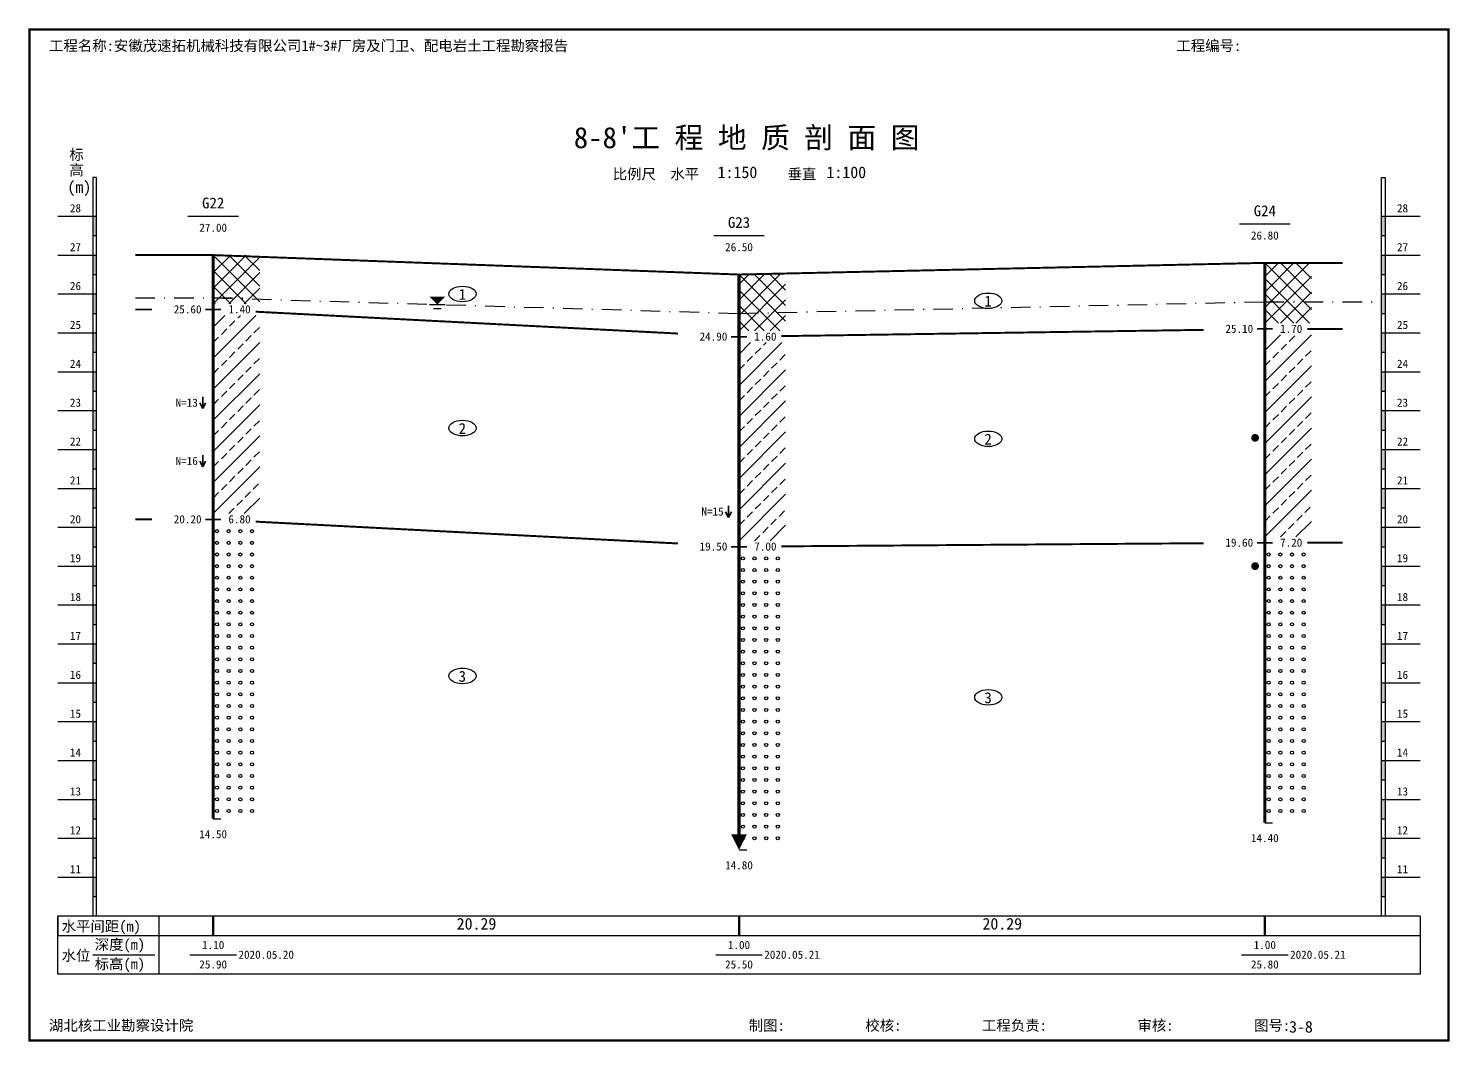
# Model space of a CAD drawing. Extents: x 2025205 to 2402328, y -557483 to 329036.
# Drawn here: x 2359083 to 2362739, y 274556 to 277162 of the extents above; entities that cross this region are included whole.
import ezdxf
from ezdxf.enums import TextEntityAlignment as Align

# ---------------------------------------------------------------- set-up
doc = ezdxf.new("R2010")
doc.units = 0
doc.header["$LTSCALE"] = 1500
doc.header["$MEASUREMENT"] = 0
for name, color, linetype in [('1', 7, 'Continuous'), ('10', 7, 'Continuous'), ('3', 4, 'Continuous')]:
    doc.layers.add(name, color=color, linetype=linetype)
doc.layers.add('2', color=7, linetype='Continuous', lineweight=35, true_color=0x555555)
doc.styles.add('黑体', font='simhei.ttf', dxfattribs={"width": 0.6})

msp = doc.modelspace()

# ---------------------------------------------------------------- linework, layer by layer
for p, q in [((2359558.4, 276494.1), (2359643.4, 276579.1)), ((2359558.4, 276534.1), (2359603.4, 276579.1)), ((2359558.4, 276574.1), (2359563.4, 276579.1)), ((2359558.4, 276579.1), (2359678.4, 276459.1)), ((2359598.4, 276579.1), (2359678.4, 276499.1)), ((2359638.4, 276579.1), (2359678.4, 276539.1)), ((2359558.4, 276454.1), (2359678.4, 276574.1)), ((2362263.8, 276444.1), (2362378.8, 276559.1)), ((2362263.8, 276484.1), (2362338.8, 276559.1)), ((2362263.8, 276524.1), (2362298.8, 276559.1)), ((2362263.8, 276559.1), (2362383.8, 276439.1)), ((2362303.8, 276559.1), (2362383.8, 276479.1)), ((2362343.8, 276559.1), (2362383.8, 276519.1)), ((2359558.4, 276539.1), (2359643.4, 276454.1)), ((2359598.4, 276454.1), (2359678.4, 276534.1)), ((2360911.1, 276424.1), (2361016.1, 276529.1)), ((2360911.1, 276464.1), (2360976.1, 276529.1)), ((2360911.1, 276504.1), (2360936.1, 276529.1)), ((2360911.1, 276529.1), (2361031.1, 276409.1)), ((2360911.1, 276384.1), (2361031.1, 276504.1)), ((2360951.1, 276529.1), (2361031.1, 276449.1)), ((2360991.1, 276529.1), (2361031.1, 276489.1)), ((2362263.8, 276404.1), (2362383.8, 276524.1)), ((2362263.8, 276519.1), (2362378.8, 276404.1)), ((2359558.4, 276499.1), (2359603.4, 276454.1)), ((2359638.4, 276454.1), (2359678.4, 276494.1)), ((2360911.1, 276489.1), (2361016.1, 276384.1)), ((2362263.8, 276479.1), (2362338.8, 276404.1)), ((2362303.8, 276404.1), (2362383.8, 276484.1)), ((2359558.4, 276459.1), (2359563.4, 276454.1)), ((2360911.1, 276449.1), (2360976.1, 276384.1)), ((2360951.1, 276384.1), (2361031.1, 276464.1)), ((2362263.8, 276439.1), (2362298.8, 276404.1)), ((2362343.8, 276404.1), (2362383.8, 276444.1)), ((2359558.4, 276314.1), (2359668.4, 276424.1)), ((2359558.4, 276394.1), (2359588.4, 276424.1)), ((2359600.4, 276396.1), (2359614.4, 276410.1)), ((2359621.4, 276417.1), (2359628.4, 276424.1)), ((2360911.1, 276409.1), (2360936.1, 276384.1)), ((2360991.1, 276384.1), (2361031.1, 276424.1)), ((2359558.4, 276354.1), (2359572.4, 276368.1)), ((2359579.4, 276375.1), (2359593.4, 276389.1)), ((2359642.4, 276358.1), (2359656.4, 276372.1)), ((2359663.4, 276379.1), (2359677.4, 276393.1)), ((2362263.8, 276254.1), (2362383.8, 276374.1)), ((2362263.8, 276334.1), (2362303.8, 276374.1)), ((2362326.8, 276357.1), (2362340.8, 276371.1)), ((2359558.4, 276234.1), (2359678.4, 276354.1)), ((2359600.4, 276316.1), (2359614.4, 276330.1)), ((2359621.4, 276337.1), (2359635.4, 276351.1)), ((2360911.1, 276244.1), (2361021.1, 276354.1)), ((2360911.1, 276324.1), (2360941.1, 276354.1)), ((2360953.1, 276326.1), (2360967.1, 276340.1)), ((2360974.1, 276347.1), (2360981.1, 276354.1)), ((2361016.1, 276309.1), (2361030.1, 276323.1)), ((2362284.8, 276315.1), (2362298.8, 276329.1)), ((2362305.8, 276336.1), (2362319.8, 276350.1)), ((2362368.8, 276319.1), (2362382.8, 276333.1)), ((2359558.4, 276274.1), (2359572.4, 276288.1)), ((2359579.4, 276295.1), (2359593.4, 276309.1)), ((2359642.4, 276278.1), (2359656.4, 276292.1)), ((2359663.4, 276299.1), (2359677.4, 276313.1)), ((2360911.1, 276284.1), (2360925.1, 276298.1)), ((2360911.1, 276164.1), (2361031.1, 276284.1)), ((2360932.1, 276305.1), (2360946.1, 276319.1)), ((2360995.1, 276288.1), (2361009.1, 276302.1)), ((2362263.8, 276294.1), (2362277.8, 276308.1)), ((2362263.8, 276174.1), (2362383.8, 276294.1)), ((2362326.8, 276277.1), (2362340.8, 276291.1)), ((2362347.8, 276298.1), (2362361.8, 276312.1)), ((2359558.4, 276154.1), (2359678.4, 276274.1)), ((2359600.4, 276236.1), (2359614.4, 276250.1)), ((2359621.4, 276257.1), (2359635.4, 276271.1)), ((2360953.1, 276246.1), (2360967.1, 276260.1)), ((2360974.1, 276267.1), (2360988.1, 276281.1)), ((2362284.8, 276235.1), (2362298.8, 276249.1)), ((2362305.8, 276256.1), (2362319.8, 276270.1)), ((2362368.8, 276239.1), (2362382.8, 276253.1)), ((2359579.4, 276215.1), (2359593.4, 276229.1)), ((2359642.4, 276198.1), (2359656.4, 276212.1)), ((2359663.4, 276219.1), (2359677.4, 276233.1)), ((2360911.1, 276204.1), (2360925.1, 276218.1)), ((2360932.1, 276225.1), (2360946.1, 276239.1)), ((2360995.1, 276208.1), (2361009.1, 276222.1)), ((2361016.1, 276229.1), (2361030.1, 276243.1)), ((2362263.8, 276214.1), (2362277.8, 276228.1)), ((2362263.8, 276094.1), (2362383.8, 276214.1)), ((2362326.8, 276197.1), (2362340.8, 276211.1)), ((2362347.8, 276218.1), (2362361.8, 276232.1)), ((2359558.4, 276194.1), (2359572.4, 276208.1)), ((2359558.4, 276074.1), (2359678.4, 276194.1)), ((2359621.4, 276177.1), (2359635.4, 276191.1)), ((2360911.1, 276084.1), (2361031.1, 276204.1)), ((2360953.1, 276166.1), (2360967.1, 276180.1)), ((2360974.1, 276187.1), (2360988.1, 276201.1)), ((2362305.8, 276176.1), (2362319.8, 276190.1)), ((2359579.4, 276135.1), (2359593.4, 276149.1)), ((2359600.4, 276156.1), (2359614.4, 276170.1)), ((2359663.4, 276139.1), (2359677.4, 276153.1)), ((2360911.1, 276124.1), (2360925.1, 276138.1)), ((2360932.1, 276145.1), (2360946.1, 276159.1)), ((2360995.1, 276128.1), (2361009.1, 276142.1)), ((2361016.1, 276149.1), (2361030.1, 276163.1)), ((2362263.8, 276134.1), (2362277.8, 276148.1)), ((2362284.8, 276155.1), (2362298.8, 276169.1)), ((2362347.8, 276138.1), (2362361.8, 276152.1)), ((2362368.8, 276159.1), (2362382.8, 276173.1)), ((2359558.4, 276114.1), (2359572.4, 276128.1)), ((2359558.4, 275994.1), (2359678.4, 276114.1)), ((2359621.4, 276097.1), (2359635.4, 276111.1)), ((2359642.4, 276118.1), (2359656.4, 276132.1)), ((2360911.1, 276004.1), (2361031.1, 276124.1)), ((2360974.1, 276107.1), (2360988.1, 276121.1)), ((2362263.8, 276014.1), (2362383.8, 276134.1)), ((2362305.8, 276096.1), (2362319.8, 276110.1)), ((2362326.8, 276117.1), (2362340.8, 276131.1)), ((2359579.4, 276055.1), (2359593.4, 276069.1)), ((2359600.4, 276076.1), (2359614.4, 276090.1)), ((2359663.4, 276059.1), (2359677.4, 276073.1)), ((2360932.1, 276065.1), (2360946.1, 276079.1)), ((2360953.1, 276086.1), (2360967.1, 276100.1)), ((2361016.1, 276069.1), (2361030.1, 276083.1)), ((2362263.8, 276054.1), (2362277.8, 276068.1)), ((2362284.8, 276075.1), (2362298.8, 276089.1)), ((2362347.8, 276058.1), (2362361.8, 276072.1)), ((2362368.8, 276079.1), (2362382.8, 276093.1)), ((2359558.4, 276034.1), (2359572.4, 276048.1)), ((2359558.4, 275914.1), (2359678.4, 276034.1)), ((2359621.4, 276017.1), (2359635.4, 276031.1)), ((2359642.4, 276038.1), (2359656.4, 276052.1)), ((2360911.1, 276044.1), (2360925.1, 276058.1)), ((2360911.1, 275924.1), (2361031.1, 276044.1)), ((2360974.1, 276027.1), (2360988.1, 276041.1)), ((2360995.1, 276048.1), (2361009.1, 276062.1)), ((2362263.8, 275934.1), (2362383.8, 276054.1)), ((2362305.8, 276016.1), (2362319.8, 276030.1)), ((2362326.8, 276037.1), (2362340.8, 276051.1)), ((2359600.4, 275996.1), (2359614.4, 276010.1)), ((2360932.1, 275985.1), (2360946.1, 275999.1)), ((2360953.1, 276006.1), (2360967.1, 276020.1)), ((2361016.1, 275989.1), (2361030.1, 276003.1)), ((2362284.8, 275995.1), (2362298.8, 276009.1)), ((2362347.8, 275978.1), (2362361.8, 275992.1)), ((2362368.8, 275999.1), (2362382.8, 276013.1)), ((2359558.4, 275954.1), (2359572.4, 275968.1)), ((2359579.4, 275975.1), (2359593.4, 275989.1)), ((2359640.4, 275956.1), (2359654.4, 275970.1)), ((2359661.4, 275977.1), (2359675.4, 275991.1)), ((2360911.1, 275964.1), (2360925.1, 275978.1)), ((2360911.1, 275844.1), (2361031.1, 275964.1)), ((2360974.1, 275947.1), (2360988.1, 275961.1)), ((2360995.1, 275968.1), (2361009.1, 275982.1)), ((2362263.8, 275974.1), (2362277.8, 275988.1)), ((2362263.8, 275854.1), (2362383.8, 275974.1)), ((2362326.8, 275957.1), (2362340.8, 275971.1)), ((2359598.4, 275914.1), (2359612.4, 275928.1)), ((2359619.4, 275935.1), (2359633.4, 275949.1)), ((2359638.4, 275914.1), (2359678.4, 275954.1)), ((2360932.1, 275905.1), (2360946.1, 275919.1)), ((2360953.1, 275926.1), (2360967.1, 275940.1)), ((2361014.1, 275907.1), (2361028.1, 275921.1)), ((2362284.8, 275915.1), (2362298.8, 275929.1)), ((2362305.8, 275936.1), (2362319.8, 275950.1)), ((2362366.8, 275917.1), (2362380.8, 275931.1)), ((2360911.1, 275884.1), (2360925.1, 275898.1)), ((2360991.1, 275844.1), (2361031.1, 275884.1)), ((2360993.1, 275886.1), (2361007.1, 275900.1)), ((2362263.8, 275894.1), (2362277.8, 275908.1)), ((2362324.8, 275875.1), (2362338.8, 275889.1)), ((2362343.8, 275854.1), (2362383.8, 275894.1)), ((2362345.8, 275896.1), (2362359.8, 275910.1)), ((2360951.1, 275844.1), (2360965.1, 275858.1)), ((2360972.1, 275865.1), (2360986.1, 275879.1)), ((2362303.8, 275854.1), (2362317.8, 275868.1))]:
    msp.add_line(p, q)
for centre in [(2359568.4, 275869.1), (2359598.4, 275869.1), (2359628.4, 275869.1), (2359658.4, 275869.1), (2359568.4, 275839.1), (2359568.4, 275809.1), (2359598.4, 275839.1), (2359598.4, 275809.1), (2359628.4, 275839.1), (2359628.4, 275809.1), (2359658.4, 275839.1), (2359658.4, 275809.1), (2362273.8, 275809.1), (2362303.8, 275809.1), (2362333.8, 275809.1), (2362363.8, 275809.1), (2359568.4, 275779.1), (2359598.4, 275779.1), (2359628.4, 275779.1), (2359658.4, 275779.1), (2360921.1, 275799.1), (2360921.1, 275769.1), (2360951.1, 275799.1), (2360951.1, 275769.1), (2360981.1, 275799.1), (2360981.1, 275769.1), (2361011.1, 275799.1), (2361011.1, 275769.1), (2362273.8, 275779.1), (2362303.8, 275779.1), (2362333.8, 275779.1), (2362363.8, 275779.1), (2359568.4, 275749.1), (2359598.4, 275749.1), (2359628.4, 275749.1), (2359658.4, 275749.1), (2360921.1, 275739.1), (2360951.1, 275739.1), (2360981.1, 275739.1), (2361011.1, 275739.1), (2362273.8, 275749.1), (2362303.8, 275749.1), (2362333.8, 275749.1), (2362363.8, 275749.1), (2359568.4, 275719.1), (2359598.4, 275719.1), (2359628.4, 275719.1), (2359658.4, 275719.1), (2360921.1, 275709.1), (2360951.1, 275709.1), (2360981.1, 275709.1), (2361011.1, 275709.1), (2362273.8, 275719.1), (2362303.8, 275719.1), (2362333.8, 275719.1), (2362363.8, 275719.1), (2359568.4, 275689.1), (2359568.4, 275659.1), (2359598.4, 275689.1), (2359598.4, 275659.1), (2359628.4, 275689.1), (2359628.4, 275659.1), (2359658.4, 275689.1), (2359658.4, 275659.1), (2360921.1, 275679.1), (2360951.1, 275679.1), (2360981.1, 275679.1), (2361011.1, 275679.1), (2362273.8, 275689.1), (2362273.8, 275659.1), (2362303.8, 275689.1), (2362303.8, 275659.1), (2362333.8, 275689.1), (2362333.8, 275659.1), (2362363.8, 275689.1), (2362363.8, 275659.1), (2359568.4, 275629.1), (2359598.4, 275629.1), (2359628.4, 275629.1), (2359658.4, 275629.1), (2360921.1, 275649.1), (2360951.1, 275649.1), (2360981.1, 275649.1), (2361011.1, 275649.1), (2362273.8, 275629.1), (2362303.8, 275629.1), (2362333.8, 275629.1), (2362363.8, 275629.1), (2359568.4, 275599.1), (2359598.4, 275599.1), (2359628.4, 275599.1), (2359658.4, 275599.1), (2360921.1, 275619.1), (2360921.1, 275589.1), (2360951.1, 275619.1), (2360951.1, 275589.1), (2360981.1, 275619.1), (2360981.1, 275589.1), (2361011.1, 275619.1), (2361011.1, 275589.1), (2362273.8, 275599.1), (2362303.8, 275599.1), (2362333.8, 275599.1), (2362363.8, 275599.1), (2359568.4, 275569.1), (2359598.4, 275569.1), (2359628.4, 275569.1), (2359658.4, 275569.1), (2360921.1, 275559.1), (2360951.1, 275559.1), (2360981.1, 275559.1), (2361011.1, 275559.1), (2362273.8, 275569.1), (2362303.8, 275569.1), (2362333.8, 275569.1), (2362363.8, 275569.1), (2359568.4, 275539.1), (2359598.4, 275539.1), (2359628.4, 275539.1), (2359658.4, 275539.1), (2360921.1, 275529.1), (2360951.1, 275529.1), (2360981.1, 275529.1), (2361011.1, 275529.1), (2362273.8, 275539.1), (2362303.8, 275539.1), (2362333.8, 275539.1), (2362363.8, 275539.1), (2359568.4, 275509.1), (2359568.4, 275479.1), (2359598.4, 275509.1), (2359598.4, 275479.1), (2359628.4, 275509.1), (2359628.4, 275479.1), (2359658.4, 275509.1), (2359658.4, 275479.1), (2360921.1, 275499.1), (2360951.1, 275499.1), (2360981.1, 275499.1), (2361011.1, 275499.1), (2362273.8, 275509.1), (2362273.8, 275479.1), (2362303.8, 275509.1), (2362303.8, 275479.1), (2362333.8, 275509.1), (2362333.8, 275479.1), (2362363.8, 275509.1), (2362363.8, 275479.1), (2359568.4, 275449.1), (2359598.4, 275449.1), (2359628.4, 275449.1), (2359658.4, 275449.1), (2360921.1, 275469.1), (2360921.1, 275439.1), (2360951.1, 275469.1), (2360951.1, 275439.1), (2360981.1, 275469.1), (2360981.1, 275439.1), (2361011.1, 275469.1), (2361011.1, 275439.1), (2362273.8, 275449.1), (2362303.8, 275449.1), (2362333.8, 275449.1), (2362363.8, 275449.1), (2359568.4, 275419.1), (2359598.4, 275419.1), (2359628.4, 275419.1), (2359658.4, 275419.1), (2360921.1, 275409.1), (2360951.1, 275409.1), (2360981.1, 275409.1), (2361011.1, 275409.1), (2362273.8, 275419.1), (2362303.8, 275419.1), (2362333.8, 275419.1), (2362363.8, 275419.1), (2359568.4, 275389.1), (2359598.4, 275389.1), (2359628.4, 275389.1), (2359658.4, 275389.1), (2360921.1, 275379.1), (2360951.1, 275379.1), (2360981.1, 275379.1), (2361011.1, 275379.1), (2362273.8, 275389.1), (2362303.8, 275389.1), (2362333.8, 275389.1), (2362363.8, 275389.1), (2359568.4, 275359.1), (2359598.4, 275359.1), (2359628.4, 275359.1), (2359658.4, 275359.1), (2360921.1, 275349.1), (2360951.1, 275349.1), (2360981.1, 275349.1), (2361011.1, 275349.1), (2362273.8, 275359.1), (2362303.8, 275359.1), (2362333.8, 275359.1), (2362363.8, 275359.1), (2359568.4, 275329.1), (2359568.4, 275299.1), (2359598.4, 275329.1), (2359598.4, 275299.1), (2359628.4, 275329.1), (2359628.4, 275299.1), (2359658.4, 275329.1), (2359658.4, 275299.1), (2360921.1, 275319.1), (2360951.1, 275319.1), (2360981.1, 275319.1), (2361011.1, 275319.1), (2362273.8, 275329.1), (2362273.8, 275299.1), (2362303.8, 275329.1), (2362303.8, 275299.1), (2362333.8, 275329.1), (2362333.8, 275299.1), (2362363.8, 275329.1), (2362363.8, 275299.1), (2359568.4, 275269.1), (2359598.4, 275269.1), (2359628.4, 275269.1), (2359658.4, 275269.1), (2360921.1, 275289.1), (2360921.1, 275259.1), (2360951.1, 275289.1), (2360951.1, 275259.1), (2360981.1, 275289.1), (2360981.1, 275259.1), (2361011.1, 275289.1), (2361011.1, 275259.1), (2362273.8, 275269.1), (2362303.8, 275269.1), (2362333.8, 275269.1), (2362363.8, 275269.1), (2359568.4, 275239.1), (2359598.4, 275239.1), (2359628.4, 275239.1), (2359658.4, 275239.1), (2360921.1, 275229.1), (2360951.1, 275229.1), (2360981.1, 275229.1), (2361011.1, 275229.1), (2362273.8, 275239.1), (2362303.8, 275239.1), (2362333.8, 275239.1), (2362363.8, 275239.1), (2359568.4, 275209.1), (2359598.4, 275209.1), (2359628.4, 275209.1), (2359658.4, 275209.1), (2360921.1, 275199.1), (2360951.1, 275199.1), (2360981.1, 275199.1), (2361011.1, 275199.1), (2362273.8, 275209.1), (2362303.8, 275209.1), (2362333.8, 275209.1), (2362363.8, 275209.1), (2359568.4, 275179.1), (2359568.4, 275149.1), (2359598.4, 275179.1), (2359598.4, 275149.1), (2359628.4, 275179.1), (2359628.4, 275149.1), (2359658.4, 275179.1), (2359658.4, 275149.1), (2360921.1, 275169.1), (2360951.1, 275169.1), (2360981.1, 275169.1), (2361011.1, 275169.1), (2362273.8, 275179.1), (2362273.8, 275149.1), (2362303.8, 275179.1), (2362303.8, 275149.1), (2362333.8, 275179.1), (2362333.8, 275149.1), (2362363.8, 275179.1), (2362363.8, 275149.1), (2360921.1, 275139.1), (2360951.1, 275139.1), (2360981.1, 275139.1), (2361011.1, 275139.1), (2360921.1, 275109.1), (2360921.1, 275079.1), (2360951.1, 275109.1), (2360951.1, 275079.1), (2360981.1, 275109.1), (2360981.1, 275079.1), (2361011.1, 275109.1), (2361011.1, 275079.1)]:
    msp.add_circle(centre, 4)
at = {"layer": '1'}
for p, q in [((2359258.4, 276779.1), (2359248.4, 276779.1)), ((2359248.4, 276779.1), (2359248.4, 274879.1)), ((2359258.4, 274879.1), (2359258.4, 276779.1)), ((2362563.8, 274879.1), (2362563.8, 276779.1)), ((2362563.8, 276779.1), (2362573.8, 276779.1)), ((2362573.8, 276779.1), (2362573.8, 274879.1)), ((2359158.4, 276679.1), (2359258.4, 276679.1)), ((2359493.4, 276679.1), (2359623.4, 276679.1)), ((2362198.8, 276659.1), (2362328.8, 276659.1)), ((2362563.8, 276679.1), (2362663.8, 276679.1)), ((2359248.4, 276629.1), (2359258.4, 276629.1)), ((2360846.1, 276629.1), (2360976.1, 276629.1)), ((2362563.8, 276629.1), (2362573.8, 276629.1)), ((2359158.4, 276579.1), (2359258.4, 276579.1)), ((2362563.8, 276579.1), (2362663.8, 276579.1)), ((2359248.4, 276529.1), (2359258.4, 276529.1)), ((2362563.8, 276529.1), (2362573.8, 276529.1)), ((2359158.4, 276479.1), (2359258.4, 276479.1)), ((2362563.8, 276479.1), (2362663.8, 276479.1)), ((2359248.4, 276429.1), (2359258.4, 276429.1)), ((2362563.8, 276429.1), (2362573.8, 276429.1)), ((2359158.4, 276379.1), (2359258.4, 276379.1)), ((2362563.8, 276379.1), (2362663.8, 276379.1)), ((2359248.4, 276329.1), (2359258.4, 276329.1)), ((2362563.8, 276329.1), (2362573.8, 276329.1)), ((2359158.4, 276279.1), (2359258.4, 276279.1)), ((2362563.8, 276279.1), (2362663.8, 276279.1)), ((2359248.4, 276229.1), (2359258.4, 276229.1)), ((2362563.8, 276229.1), (2362573.8, 276229.1)), ((2359158.4, 276179.1), (2359258.4, 276179.1)), ((2362563.8, 276179.1), (2362663.8, 276179.1)), ((2359248.4, 276129.1), (2359258.4, 276129.1)), ((2362563.8, 276129.1), (2362573.8, 276129.1)), ((2359158.4, 276079.1), (2359258.4, 276079.1)), ((2362563.8, 276079.1), (2362663.8, 276079.1)), ((2359248.4, 276029.1), (2359258.4, 276029.1)), ((2362563.8, 276029.1), (2362573.8, 276029.1)), ((2359158.4, 275979.1), (2359258.4, 275979.1)), ((2362563.8, 275979.1), (2362663.8, 275979.1)), ((2359248.4, 275929.1), (2359258.4, 275929.1)), ((2362563.8, 275929.1), (2362573.8, 275929.1)), ((2359158.4, 275879.1), (2359258.4, 275879.1)), ((2362563.8, 275879.1), (2362663.8, 275879.1)), ((2359248.4, 275829.1), (2359258.4, 275829.1)), ((2362563.8, 275829.1), (2362573.8, 275829.1)), ((2359158.4, 275779.1), (2359258.4, 275779.1)), ((2362563.8, 275779.1), (2362663.8, 275779.1)), ((2359248.4, 275729.1), (2359258.4, 275729.1)), ((2362563.8, 275729.1), (2362573.8, 275729.1)), ((2359158.4, 275679.1), (2359258.4, 275679.1)), ((2362563.8, 275679.1), (2362663.8, 275679.1)), ((2359248.4, 275629.1), (2359258.4, 275629.1)), ((2362563.8, 275629.1), (2362573.8, 275629.1)), ((2359158.4, 275579.1), (2359258.4, 275579.1)), ((2362563.8, 275579.1), (2362663.8, 275579.1)), ((2359248.4, 275529.1), (2359258.4, 275529.1)), ((2362563.8, 275529.1), (2362573.8, 275529.1)), ((2359158.4, 275479.1), (2359258.4, 275479.1)), ((2362563.8, 275479.1), (2362663.8, 275479.1)), ((2359248.4, 275429.1), (2359258.4, 275429.1)), ((2362563.8, 275429.1), (2362573.8, 275429.1)), ((2359158.4, 275379.1), (2359258.4, 275379.1)), ((2362563.8, 275379.1), (2362663.8, 275379.1)), ((2359248.4, 275329.1), (2359258.4, 275329.1)), ((2362563.8, 275329.1), (2362573.8, 275329.1)), ((2359158.4, 275279.1), (2359258.4, 275279.1)), ((2362563.8, 275279.1), (2362663.8, 275279.1)), ((2359248.4, 275229.1), (2359258.4, 275229.1)), ((2362563.8, 275229.1), (2362573.8, 275229.1)), ((2359158.4, 275179.1), (2359258.4, 275179.1)), ((2362563.8, 275179.1), (2362663.8, 275179.1)), ((2359248.4, 275129.1), (2359258.4, 275129.1)), ((2359558.4, 275129.1), (2359578.4, 275129.1)), ((2362263.8, 275119.1), (2362283.8, 275119.1)), ((2362563.8, 275129.1), (2362573.8, 275129.1)), ((2359158.4, 275079.1), (2359258.4, 275079.1)), ((2362563.8, 275079.1), (2362663.8, 275079.1)), ((2360911.1, 275049.1), (2360931.1, 275049.1)), ((2359248.4, 275029.1), (2359258.4, 275029.1)), ((2362563.8, 275029.1), (2362573.8, 275029.1)), ((2359158.4, 274979.1), (2359258.4, 274979.1)), ((2362563.8, 274979.1), (2362663.8, 274979.1)), ((2359248.4, 274929.1), (2359258.4, 274929.1)), ((2362563.8, 274929.1), (2362573.8, 274929.1)), ((2362663.8, 274879.1), (2359158.4, 274879.1)), ((2359158.4, 274879.1), (2359158.4, 274829.1)), ((2359158.4, 274729.1), (2359158.4, 274879.1)), ((2359418.4, 274879.1), (2359418.4, 274729.1)), ((2362663.8, 274879.1), (2362663.8, 274729.1)), ((2359158.4, 274829.1), (2362663.8, 274829.1)), ((2362663.8, 274829.1), (2362663.8, 274729.1)), ((2359248.4, 274779.1), (2359408.4, 274779.1)), ((2359498.4, 274779.1), (2359618.4, 274779.1)), ((2360851.1, 274779.1), (2360971.1, 274779.1)), ((2362203.8, 274779.1), (2362323.8, 274779.1)), ((2362663.8, 274729.1), (2359158.4, 274729.1))]:
    msp.add_line(p, q, dxfattribs=at)
for points, const_width in [([(2359086.1, 274559.1), (2362736.1, 274559.1), (2362736.1, 277159.1), (2359086.1, 277159.1), (2359086.1, 274559.1)], 6), ([(2359558.4, 276579.1), (2359558.4, 275129.1)], 8), ([(2362263.8, 276559.1), (2362263.8, 275119.1)], 8), ([(2360911.1, 276529.1), (2360911.1, 275089.1)], 8), ([(2359558.4, 274879.1), (2359558.4, 274829.1)], 6), ([(2360911.1, 274879.1), (2360911.1, 274829.1)], 6), ([(2362263.8, 274879.1), (2362263.8, 274829.1)], 6)]:
    msp.add_lwpolyline(points, dxfattribs=dict(at, const_width=const_width))
for points in [[(2359248.4, 276679.1), (2359258.4, 276679.1), (2359248.4, 276629.1), (2359258.4, 276629.1)], [(2362563.8, 276679.1), (2362573.8, 276679.1), (2362563.8, 276629.1), (2362573.8, 276629.1)], [(2359248.4, 276579.1), (2359258.4, 276579.1), (2359248.4, 276529.1), (2359258.4, 276529.1)], [(2362563.8, 276579.1), (2362573.8, 276579.1), (2362563.8, 276529.1), (2362573.8, 276529.1)], [(2359248.4, 276479.1), (2359258.4, 276479.1), (2359248.4, 276429.1), (2359258.4, 276429.1)], [(2362563.8, 276479.1), (2362573.8, 276479.1), (2362563.8, 276429.1), (2362573.8, 276429.1)], [(2359248.4, 276379.1), (2359258.4, 276379.1), (2359248.4, 276329.1), (2359258.4, 276329.1)], [(2362563.8, 276379.1), (2362573.8, 276379.1), (2362563.8, 276329.1), (2362573.8, 276329.1)], [(2359248.4, 276279.1), (2359258.4, 276279.1), (2359248.4, 276229.1), (2359258.4, 276229.1)], [(2362563.8, 276279.1), (2362573.8, 276279.1), (2362563.8, 276229.1), (2362573.8, 276229.1)], [(2359248.4, 276179.1), (2359258.4, 276179.1), (2359248.4, 276129.1), (2359258.4, 276129.1)], [(2362563.8, 276179.1), (2362573.8, 276179.1), (2362563.8, 276129.1), (2362573.8, 276129.1)], [(2359248.4, 276079.1), (2359258.4, 276079.1), (2359248.4, 276029.1), (2359258.4, 276029.1)], [(2362563.8, 276079.1), (2362573.8, 276079.1), (2362563.8, 276029.1), (2362573.8, 276029.1)], [(2359248.4, 275979.1), (2359258.4, 275979.1), (2359248.4, 275929.1), (2359258.4, 275929.1)], [(2362563.8, 275979.1), (2362573.8, 275979.1), (2362563.8, 275929.1), (2362573.8, 275929.1)], [(2359248.4, 275879.1), (2359258.4, 275879.1), (2359248.4, 275829.1), (2359258.4, 275829.1)], [(2362563.8, 275879.1), (2362573.8, 275879.1), (2362563.8, 275829.1), (2362573.8, 275829.1)], [(2359248.4, 275779.1), (2359258.4, 275779.1), (2359248.4, 275729.1), (2359258.4, 275729.1)], [(2362563.8, 275779.1), (2362573.8, 275779.1), (2362563.8, 275729.1), (2362573.8, 275729.1)], [(2359248.4, 275679.1), (2359258.4, 275679.1), (2359248.4, 275629.1), (2359258.4, 275629.1)], [(2362563.8, 275679.1), (2362573.8, 275679.1), (2362563.8, 275629.1), (2362573.8, 275629.1)], [(2359248.4, 275579.1), (2359258.4, 275579.1), (2359248.4, 275529.1), (2359258.4, 275529.1)], [(2362563.8, 275579.1), (2362573.8, 275579.1), (2362563.8, 275529.1), (2362573.8, 275529.1)], [(2359248.4, 275479.1), (2359258.4, 275479.1), (2359248.4, 275429.1), (2359258.4, 275429.1)], [(2362563.8, 275479.1), (2362573.8, 275479.1), (2362563.8, 275429.1), (2362573.8, 275429.1)], [(2359248.4, 275379.1), (2359258.4, 275379.1), (2359248.4, 275329.1), (2359258.4, 275329.1)], [(2362563.8, 275379.1), (2362573.8, 275379.1), (2362563.8, 275329.1), (2362573.8, 275329.1)], [(2359248.4, 275279.1), (2359258.4, 275279.1), (2359248.4, 275229.1), (2359258.4, 275229.1)], [(2362563.8, 275279.1), (2362573.8, 275279.1), (2362563.8, 275229.1), (2362573.8, 275229.1)], [(2359248.4, 275179.1), (2359258.4, 275179.1), (2359248.4, 275129.1), (2359258.4, 275129.1)], [(2362563.8, 275179.1), (2362573.8, 275179.1), (2362563.8, 275129.1), (2362573.8, 275129.1)], [(2359248.4, 275079.1), (2359258.4, 275079.1), (2359248.4, 275029.1), (2359258.4, 275029.1)], [(2360891.1, 275089.1), (2360931.1, 275089.1), (2360911.1, 275049.1)], [(2362563.8, 275079.1), (2362573.8, 275079.1), (2362563.8, 275029.1), (2362573.8, 275029.1)], [(2359248.4, 274979.1), (2359258.4, 274979.1), (2359248.4, 274929.1), (2359258.4, 274929.1)], [(2362563.8, 274979.1), (2362573.8, 274979.1), (2362563.8, 274929.1), (2362573.8, 274929.1)]]:
    msp.add_solid(points, dxfattribs=at)
at = {"layer": '10'}
for p, q in [((2359358.4, 276469.1), (2359408.4, 276469.1)), ((2359432.4, 276469.1), (2359434.4, 276469.1)), ((2359458.4, 276469.1), (2359508.4, 276469.1)), ((2359532.4, 276469.1), (2359534.4, 276469.1)), ((2359558.4, 276469.1), (2359608.4, 276469.1)), ((2359558.4, 276469.1), (2359608.4, 276467.7)), ((2359632.4, 276469.1), (2359634.4, 276469.1)), ((2359632.4, 276466.9), (2359634.4, 276466.9)), ((2359658.4, 276466.2), (2359708.4, 276464.7)), ((2359732.4, 276464), (2359734.4, 276464)), ((2359758.4, 276463.2), (2359808.4, 276461.7)), ((2359832.4, 276461), (2359834.4, 276461)), ((2359858.4, 276460.3), (2359908.4, 276458.8)), ((2359932.4, 276458.1), (2359934.4, 276458.1)), ((2359958.4, 276457.3), (2360008.4, 276455.8)), ((2360032.4, 276455.1), (2360034.4, 276455.1)), ((2360058.4, 276454.3), (2360108.4, 276452.9)), ((2360114.8, 276452.1), (2360154.8, 276452.1)), ((2360124.8, 276442.1), (2360144.8, 276442.1)), ((2360132.4, 276452.2), (2360134.4, 276452.2)), ((2360158.4, 276451.4), (2360208.4, 276449.9)), ((2360232.4, 276449.2), (2360234.4, 276449.2)), ((2360258.4, 276448.4), (2360308.4, 276447)), ((2360332.4, 276446.2), (2360334.4, 276446.2)), ((2360358.4, 276445.5), (2360408.4, 276444)), ((2360432.4, 276443.3), (2360434.4, 276443.3)), ((2360458.4, 276442.5), (2360508.4, 276441)), ((2360532.4, 276440.3), (2360534.4, 276440.3)), ((2360558.4, 276439.6), (2360608.4, 276438.1)), ((2360632.4, 276437.4), (2360634.4, 276437.4)), ((2360658.4, 276436.6), (2360708.4, 276435.1)), ((2360732.4, 276434.4), (2360734.4, 276434.4)), ((2360758.4, 276433.6), (2360808.4, 276432.2)), ((2360832.4, 276431.5), (2360834.4, 276431.5)), ((2360858.4, 276430.7), (2360908.4, 276429.2)), ((2360911.1, 276429.1), (2360961.1, 276430.2)), ((2360985.1, 276430.8), (2360987.1, 276430.8)), ((2361011.1, 276431.4), (2361061.1, 276432.5)), ((2361085.1, 276433), (2361087.1, 276433)), ((2361111.1, 276433.6), (2361161.1, 276434.7)), ((2361185.1, 276435.2), (2361187.1, 276435.2)), ((2361211.1, 276435.8), (2361261.1, 276436.9)), ((2361285.1, 276437.4), (2361287.1, 276437.4)), ((2361311.1, 276438), (2361361.1, 276439.1)), ((2361385.1, 276439.6), (2361387.1, 276439.6)), ((2361411.1, 276440.2), (2361461.1, 276441.3)), ((2361485.1, 276441.9), (2361487.1, 276441.9)), ((2361511.1, 276442.4), (2361561.1, 276443.5)), ((2361585.1, 276444.1), (2361587.1, 276444.1)), ((2361611.1, 276444.7), (2361661.1, 276445.8)), ((2361685.1, 276446.3), (2361687.1, 276446.3)), ((2361711.1, 276446.9), (2361761.1, 276448)), ((2361785.1, 276448.5), (2361787.1, 276448.5)), ((2361811.1, 276449.1), (2361861.1, 276450.2)), ((2361885.1, 276450.7), (2361887.1, 276450.7)), ((2361911.1, 276451.3), (2361961.1, 276452.4)), ((2361985.1, 276453), (2361987.1, 276453)), ((2362011.1, 276453.5), (2362061.1, 276454.6)), ((2362085.1, 276455.2), (2362087.1, 276455.2)), ((2362111.1, 276455.7), (2362161.1, 276456.9)), ((2362185.1, 276457.4), (2362187.1, 276457.4)), ((2362211.1, 276458), (2362261.1, 276459.1)), ((2362263.8, 276459.1), (2362313.8, 276459.1)), ((2362285.1, 276459.6), (2362287.1, 276459.6)), ((2362337.8, 276459.1), (2362339.8, 276459.1)), ((2362363.8, 276459.1), (2362413.8, 276459.1)), ((2362437.8, 276459.1), (2362439.8, 276459.1)), ((2362463.8, 276459.1), (2362513.8, 276459.1)), ((2362537.8, 276459.1), (2362539.8, 276459.1)), ((2360932.4, 276428.5), (2360934.4, 276428.5))]:
    msp.add_line(p, q, dxfattribs=at)
msp.add_solid([(2360114.8, 276472.1), (2360154.8, 276472.1), (2360134.8, 276452.1)], dxfattribs=at)
at = {"layer": '2'}
for p, q in [((2359538.4, 276439.1), (2359578.4, 276439.1)), ((2360891.1, 276369.1), (2360931.1, 276369.1)), ((2362243.8, 276389.1), (2362283.8, 276389.1)), ((2359531.4, 276214.1), (2359531.4, 276184.1)), ((2359523.9, 276199.1), (2359531.4, 276184.1)), ((2359531.4, 276184.1), (2359538.9, 276199.1)), ((2359523.9, 276049.1), (2359531.4, 276034.1)), ((2359531.4, 276064.1), (2359531.4, 276034.1)), ((2359531.4, 276034.1), (2359538.9, 276049.1)), ((2360876.6, 275919.1), (2360884.1, 275904.1)), ((2360884.1, 275934.1), (2360884.1, 275904.1)), ((2360884.1, 275904.1), (2360891.6, 275919.1)), ((2359538.4, 275899.1), (2359578.4, 275899.1)), ((2360891.1, 275829.1), (2360931.1, 275829.1)), ((2362243.8, 275839.1), (2362283.8, 275839.1))]:
    msp.add_line(p, q, dxfattribs=at)
at = {"layer": '2', "const_width": 9.95}
for points in [[(2362233.7, 276109.1, 1), (2362243.8, 276109.1, 1)], [(2362233.7, 275779.1, 1), (2362243.8, 275779.1, 1)]]:
    msp.add_lwpolyline(points, format="xyb", close=True, dxfattribs=at)
at = {"layer": '3', "const_width": 5}
for points in [[(2359358.4, 276579.1), (2359558.4, 276579.1)], [(2359558.4, 276579.1), (2360911.1, 276529.1)], [(2360911.1, 276529.1), (2362263.8, 276559.1)], [(2362263.8, 276559.1), (2362463.8, 276559.1)], [(2359358.4, 276439.1), (2359401.3, 276439.1)], [(2359667.7, 276433.5), (2360754, 276377.3)], [(2361020.3, 276370.7), (2362106.7, 276386.8)], [(2362373, 276389.1), (2362463.8, 276389.1)], [(2359358.4, 275899.1), (2359401.3, 275899.1)], [(2359667.7, 275893.5), (2360754, 275837.3)], [(2361020.3, 275829.9), (2362106.7, 275838)], [(2362373, 275839.1), (2362463.8, 275839.1)]]:
    msp.add_lwpolyline(points, dxfattribs=at)
at = {"layer": '3'}
for centre in [(2360199.8, 276479.1), (2361552.4, 276461.6), (2360199.8, 276134.1), (2361552.4, 276106.6), (2360199.8, 275496.6), (2361552.4, 275441.6)]:
    msp.add_ellipse(centre, major_axis=(35, 0), ratio=0.571429, dxfattribs=at)

# ---------------------------------------------------------------- texts
at = {"layer": '1', "style": '黑体'}
for s, height, p in [('工程名称:安徽茂速拓机械科技有限公司1#~3#厂房及门卫、配电岩土工程勘察报告', 27.2, (2359136.1, 277104.1)), ('工程编号:', 27.2, (2362036.1, 277104.1)), ("8-8'工 程 地 质 剖 面 图", 54.4, (2360486.1, 276854.1)), ('标', 27.2, (2359188.4, 276824.1)), ('高', 27.2, (2359188.4, 276784.1)), ('比例尺  水平', 27.2, (2360586.1, 276774.1)), ('1:150', 30, (2360856.1, 276777.1)), ('垂直', 27.2, (2361036.1, 276774.1)), ('1:100', 30, (2361136.1, 276777.1)), ('(m)', 30, (2359183.4, 276739.1)), ('28', 21, (2362603.8, 276689.1)), ('27', 21, (2362603.8, 276589.1)), ('26', 21, (2362603.8, 276489.1)), ('25', 21, (2362603.8, 276389.1)), ('24', 21, (2362603.8, 276289.1)), ('23', 21, (2362603.8, 276189.1)), ('22', 21, (2362603.8, 276089.1)), ('21', 21, (2362603.8, 275989.1)), ('20', 21, (2362603.8, 275889.1)), ('19', 21, (2362603.8, 275789.1)), ('18', 21, (2362603.8, 275689.1)), ('17', 21, (2362603.8, 275589.1)), ('16', 21, (2362603.8, 275489.1)), ('15', 21, (2362603.8, 275389.1)), ('14', 21, (2362603.8, 275289.1)), ('13', 21, (2362603.8, 275189.1)), ('12', 21, (2362603.8, 275089.1)), ('11', 21, (2362603.8, 274989.1)), ('水平间距(m)', 27.2, (2359168.4, 274839.1)), ('20.29', 30, (2360184.8, 274844.1)), ('20.29', 30, (2361537.4, 274844.1)), ('深度(m)', 27.2, (2359253.4, 274792.1)), ('水位', 27.2, (2359168.4, 274764.1)), ('2020.05.20', 21, (2359623.4, 274769.1)), ('2020.05.21', 21, (2360976.1, 274769.1)), ('2020.05.21', 21, (2362328.8, 274769.1)), ('标高(m)', 27.2, (2359253.4, 274742.1)), ('湖北核工业勘察设计院', 27.2, (2359136.1, 274584.1)), ('制图:', 27.2, (2360936.1, 274584.1)), ('校核:', 27.2, (2361236.1, 274584.1)), ('工程负责:', 27.2, (2361536.1, 274584.1)), ('审核:', 27.2, (2361936.1, 274584.1)), ('图号:', 27.2, (2362236.1, 274584.1)), ('3-8', 30, (2362326.1, 274579.1))]:
    msp.add_text(s, height=height, dxfattribs=at).set_placement(p)
for s, height, p in [('G22', 28, (2359558.4, 276699.1)), ('G24', 28, (2362263.8, 276679.1)), ('27.00', 21, (2359558.4, 276639.1)), ('G23', 28, (2360911.1, 276649.1)), ('26.80', 21, (2362263.8, 276619.1)), ('26.50', 21, (2360911.1, 276589.1)), ('14.50', 21, (2359558.4, 275079.1)), ('14.40', 21, (2362263.8, 275069.1)), ('14.80', 21, (2360911.1, 274999.1)), ('1.10', 21, (2359558.4, 274794.1)), ('1.00', 21, (2360911.1, 274794.1)), ('1.00', 21, (2362263.8, 274794.1)), ('25.90', 21, (2359558.4, 274744.1)), ('25.50', 21, (2360911.1, 274744.1)), ('25.80', 21, (2362263.8, 274744.1))]:
    msp.add_text(s, height=height, dxfattribs=at).set_placement(p, align=Align.CENTER)
for s, p in [('28', (2359218.4, 276689.1)), ('27', (2359218.4, 276589.1)), ('26', (2359218.4, 276489.1)), ('25', (2359218.4, 276389.1)), ('24', (2359218.4, 276289.1)), ('23', (2359218.4, 276189.1)), ('22', (2359218.4, 276089.1)), ('21', (2359218.4, 275989.1)), ('20', (2359218.4, 275889.1)), ('19', (2359218.4, 275789.1)), ('18', (2359218.4, 275689.1)), ('17', (2359218.4, 275589.1)), ('16', (2359218.4, 275489.1)), ('15', (2359218.4, 275389.1)), ('14', (2359218.4, 275289.1)), ('13', (2359218.4, 275189.1)), ('12', (2359218.4, 275089.1)), ('11', (2359218.4, 274989.1))]:
    msp.add_text(s, height=21, dxfattribs=at).set_placement(p, align=Align.RIGHT)
at = {"layer": '2', "style": '黑体'}
for s, p in [('25.60', (2359528.4, 276429.1)), ('25.10', (2362233.8, 276379.1)), ('24.90', (2360881.1, 276359.1)), ('N=13', (2359518.9, 276189.1)), ('N=16', (2359518.9, 276039.1)), ('N=15', (2360871.6, 275909.1)), ('20.20', (2359528.4, 275889.1)), ('19.60', (2362233.8, 275829.1)), ('19.50', (2360881.1, 275819.1))]:
    msp.add_text(s, height=21, dxfattribs=at).set_placement(p, align=Align.RIGHT)
for s, p in [(' 1.40', (2359583.4, 276429.1)), (' 1.70', (2362288.8, 276379.1)), (' 1.60', (2360936.1, 276359.1)), (' 6.80', (2359583.4, 275889.1)), (' 7.20', (2362288.8, 275829.1)), (' 7.00', (2360936.1, 275819.1))]:
    msp.add_text(s, height=21, dxfattribs=at).set_placement(p)
at = {"layer": '3', "style": '黑体'}
for s, p in [('1', (2360189.8, 276464.1)), ('1', (2361542.4, 276446.6)), ('2', (2360189.8, 276119.1)), ('2', (2361542.4, 276091.6)), ('3', (2360189.8, 275481.6)), ('3', (2361542.4, 275426.6))]:
    msp.add_text(s, height=28, dxfattribs=at).set_placement(p)

doc.saveas('drawing.dxf')
